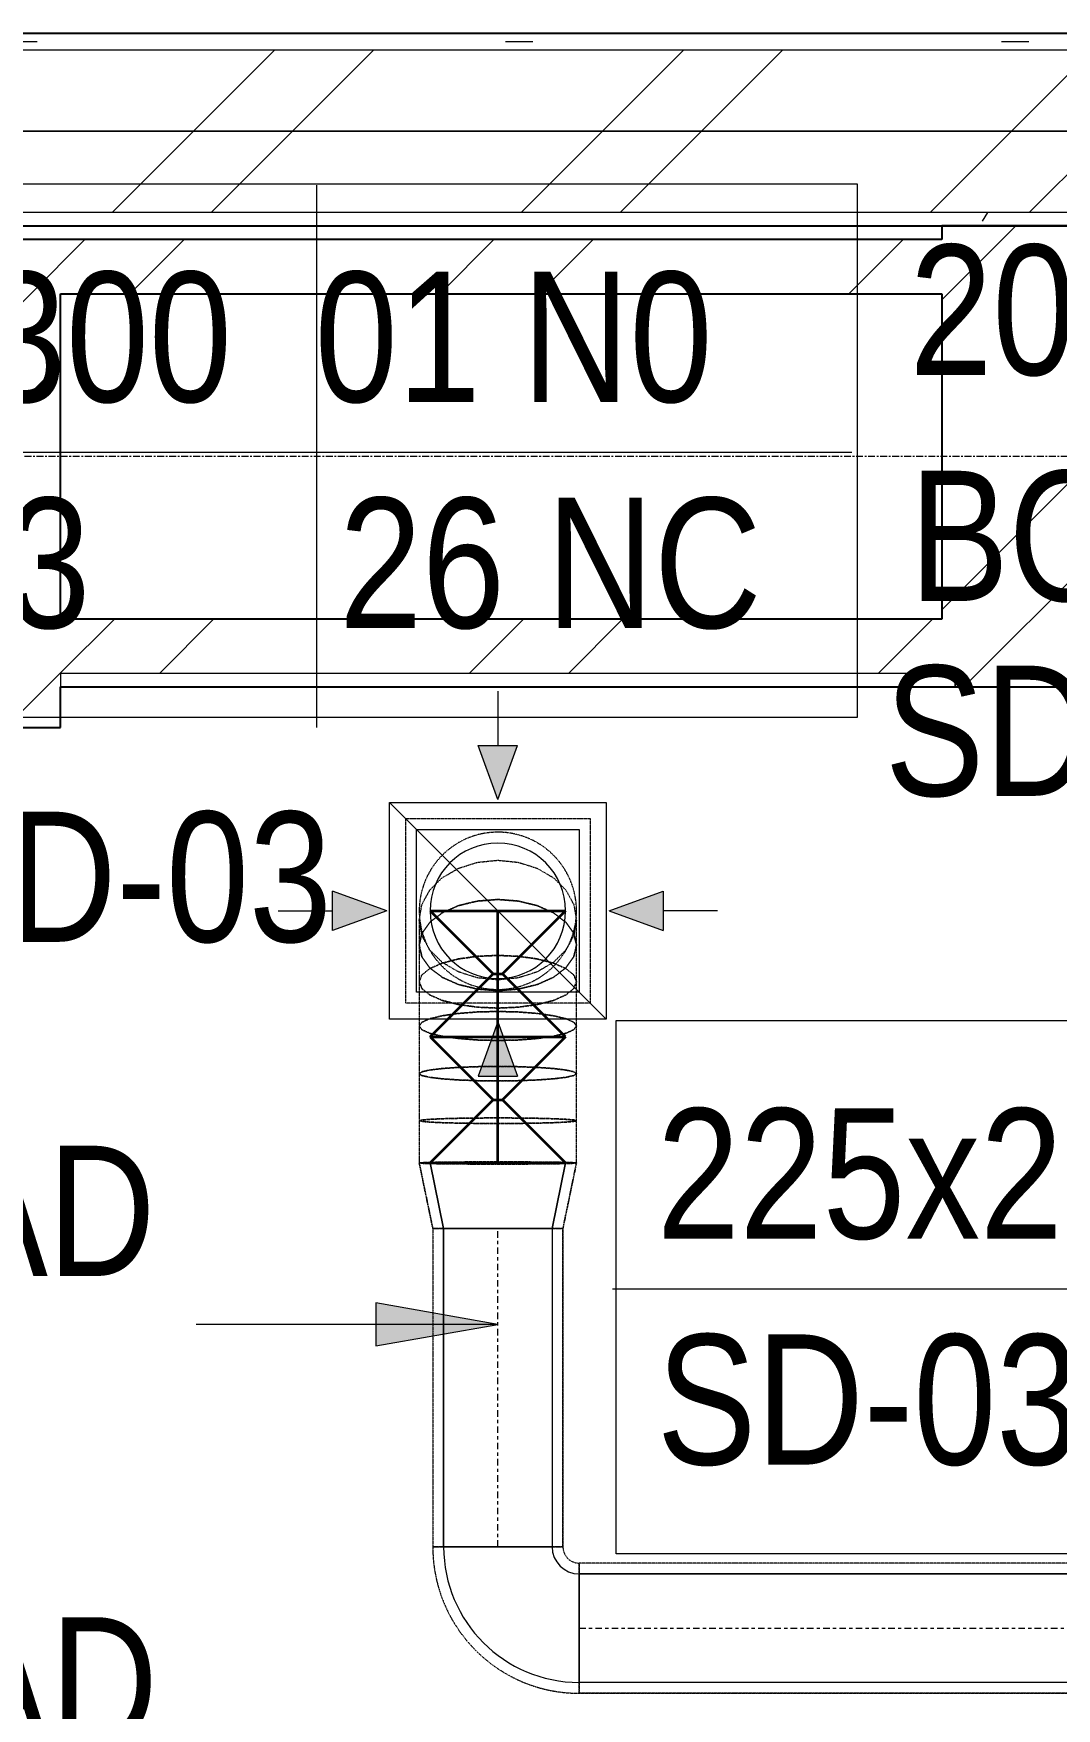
# Model space of a CAD drawing. Header units: inches. Extents: x -83664 to 20107, y -47222 to 19398.
# Drawn here: x -20072 to -18186, y -3073 to 15 of the extents above; entities that cross this region are included whole.
import ezdxf

# ---------------------------------------------------------------- set-up
doc = ezdxf.new("R2010")
doc.units = ezdxf.units.IN
doc.header["$MEASUREMENT"] = 0
for name, pattern in [('Center', [29.999999, 12, -6, 6, -6]), ('Grid Line', [22.225, 12.7, -3.175, 3.175, -3.175]), ('Hidden 0_50', [1.0584, 0.5292, -0.5292])]:
    doc.linetypes.add(name, pattern=pattern)
for name, color, linetype, lineweight, true_color in [('A-DETL', 7, 'Continuous', 18, 0x00a600), ('M-HVAC-DUCT', 7, 'Continuous', 9, 0xffe97f), ('M-HVAC-DUCT-PATT', 7, 'Continuous', 35, 0x007f00)]:
    doc.layers.add(name, color=color, linetype=linetype, lineweight=lineweight, true_color=true_color)
for name, color, linetype, lineweight in [('A-DETL-GENF', 7, 'Continuous', 9), ('A-WALL', 7, 'Continuous', 9), ('A-WALL-PATT', 7, 'Continuous', 25), ('G-ANNO-TEXT', 7, 'Continuous', 9), ('M-HVAC-CDFF', 7, 'Continuous', 9), ('M-HVAC-DUCT-CNTR', 7, 'Center', 9), ('M-HVAC-DUCT-IDEN', 7, 'Continuous', 18), ('S-GRID', 7, 'Continuous', 9)]:
    doc.layers.add(name, color=color, linetype=linetype, lineweight=lineweight)
doc.styles.add('Arial Narrow_21', font='ARIALN.TTF', dxfattribs={"height": 240})
pattern_1 = [(45, (0, 0), (-377.1708, 377.1708), []), (45, (0, 571.5), (-377.1708, 377.1708), [])]
pattern_2 = [(0, (0, 0), (1219.2, 304.8), [50.292, -864.108, 50.292, -864.108, -4876.8]), (0, (0, 0), (1219.2, 304.8), [-1828.8, 50.292, -1778.508, 50.292, -864.108, -2133.6]), (0, (0, 0), (1219.2, 304.8), [-4572, 50.292, -559.308, 50.292, -1473.708]), (120, (457.2, 152.4), (-873.56454, 903.4582), [50.292, -864.108, 50.292, -864.108, -4876.8]), (120, (457.2, 152.4), (-873.56454, 903.4582), [-1828.8, 50.292, -1778.508, 50.292, -864.108, -2133.6]), (120, (457.2, 152.4), (-873.56454, 903.4582), [-4572, 50.292, -559.308, 50.292, -1473.708]), (240, (609.6, 762), (-345.63546, -1208.2582), [50.292, -864.108, 50.292, -864.108, -4876.8]), (240, (609.6, 762), (-345.63546, -1208.2582), [-1828.8, 50.292, -1778.508, 50.292, -864.108, -2133.6]), (240, (609.6, 762), (-345.63546, -1208.2582), [-4572, 50.292, -559.308, 50.292, -1473.708])]

# ---------------------------------------------------------------- blocks, each defined once
blk = doc.blocks.new('M_Rectangular Elbow - Radius - 0_75 W-7332084-FIRST FLOOR AC CONDITIONING LAYOUT - PART A')
at = {"layer": 'M-HVAC-DUCT', "color": 6, "true_color": 0xff00ff}
for p, q in [((-100, 150), (100, 150)), ((100, 150), (-100, 150)), ((-150, 100), (-150, -100)), ((-150, -100), (-150, 100))]:
    blk.add_line(p, q, dxfattribs=at)
for radius in [50, 50, 250, 250]:
    blk.add_arc((-150, 150), radius, 270, 0, dxfattribs=at)
blk = doc.blocks.new('GCE-AT-Return Air Rectangular Diffuser - 300X300-7590694-FIRST FLOOR AC CONDITIONING LAYOUT - PART A')
at = {"layer": 'A-DETL-GENF', "true_color": 0xff00ff}
for points in [[(0, 205), (36.4, 305), (-36.4, 305)], [(-305, -36.4), (-205, 0), (-305, 36.4)], [(305, -36.4), (305, 36.4), (205, 0)], [(36.4, -305), (0, -205), (-36.4, -305)]]:
    blk.add_hatch(color=6, dxfattribs=at).paths.add_polyline_path(points)
at = {"layer": 'A-DETL-GENF', "color": 6, "true_color": 0xff00ff}
for p, q in [((0, 405), (0, 305)), ((0, 205), (-36.4, 305)), ((-36.4, 305), (36.4, 305)), ((0, 205), (36.4, 305)), ((-200, 200), (200, 200)), ((-200, -200), (-200, 200)), ((-200, 200), (200, -200)), ((200, 200), (200, -200)), ((-205, 0), (-305, 36.4)), ((-305, -36.4), (-305, 36.4)), ((205, 0), (305, 36.4)), ((305, 36.4), (305, -36.4)), ((405, 0), (305, 0)), ((-405, 0), (-305, 0)), ((-205, 0), (-305, -36.4)), ((205, 0), (305, -36.4)), ((200, -200), (-200, -200)), ((0, -205), (-36.4, -305)), ((0, -205), (36.4, -305)), ((-36.4, -305), (36.4, -305)), ((0, -405), (0, -305))]:
    blk.add_line(p, q, dxfattribs=at)
blk = doc.blocks.new('M_Rectangular to Round Transition - Angle - 45 Degree-7525647-FIRST FLOOR AC CONDITIONING LAYOUT - PART A')
at = {"layer": 'M-HVAC-DUCT', "color": 6, "true_color": 0xff00ff}
for p, q in [((0, 100), (120.7, 125)), ((120.7, 125), (0, 100)), ((120.7, 0), (120.7, 125)), ((120.7, 0), (120.7, 125)), ((0, 100), (0, -100)), ((0, -100), (0, 100)), ((120.7, -125), (120.7, 0)), ((120.7, -125), (120.7, 0)), ((0, -100), (120.7, -125)), ((120.7, -125), (0, -100))]:
    blk.add_line(p, q, dxfattribs=at)
blk = doc.blocks.new('M_Rectangular to Round Transition - Angle - 45 Degree-V18-FIRST FLOOR AC CONDITIONING LAYOUT - PART A')
at = {"layer": 'M-HVAC-DUCT', "color": 6, "true_color": 0xff00ff}
for p, q in [((132090.8, 96619.9), (132090.8, 96919.9)), ((132090.8, 96919.9), (132390.8, 96919.9)), ((132390.8, 96919.9), (132390.8, 96619.9)), ((132390.8, 96619.9), (132090.8, 96619.9))]:
    blk.add_line(p, q, dxfattribs=at)
for start, end in [(90, 180), (0, 90), (180, 270), (270, 0)]:
    blk.add_arc((132240.8, 96769.9), 125, start, end, dxfattribs=at)
blk = doc.blocks.new('TEMW-SMBZ-HO-BM-HVAC-00002_rvt-1-FIRST FLOOR AC CONDITIONING LAYOUT - PART A')
at = {"layer": 'M-HVAC-DUCT', "color": 6, "linetype": 'Hidden 0_50', "true_color": 0xff00ff}
for p, q in [((132070.8, 96939.9), (132410.8, 96939.9)), ((132070.8, 96599.9), (132070.8, 96939.9)), ((132410.8, 96939.9), (132410.8, 96599.9)), ((132095.8, 96752.8), (132095.8, 96706.7)), ((132095.8, 96752.8), (132095.8, 96706.7)), ((132385.8, 96706.7), (132385.8, 96752.8)), ((132385.8, 96706.7), (132385.8, 96752.8)), ((132095.8, 96706.7), (132095.8, 96639.1)), ((132095.8, 96706.7), (132095.8, 96639.1)), ((132385.8, 96639.1), (132385.8, 96706.7)), ((132385.8, 96639.1), (132385.8, 96706.7)), ((132095.8, 96639.1), (132095.8, 96557.5)), ((132095.8, 96639.1), (132095.8, 96557.5)), ((132385.8, 96557.5), (132385.8, 96639.1)), ((132385.8, 96557.5), (132385.8, 96639.1)), ((132410.8, 96599.9), (132070.8, 96599.9)), ((132095.8, 96557.5), (132095.8, 96469.6)), ((132095.8, 96557.5), (132095.8, 96469.6)), ((132385.8, 96469.6), (132385.8, 96557.5)), ((132385.8, 96469.6), (132385.8, 96557.5)), ((132095.8, 96469.6), (132095.8, 96382.9)), ((132095.8, 96469.6), (132095.8, 96382.9)), ((132385.8, 96382.9), (132385.8, 96469.6)), ((132385.8, 96382.9), (132385.8, 96469.6)), ((132095.8, 96382.9), (132095.8, 96304.9)), ((132095.8, 96382.9), (132095.8, 96304.9)), ((132385.8, 96304.9), (132385.8, 96382.9)), ((132385.8, 96304.9), (132385.8, 96382.9)), ((132120.8, 96184.2), (132095.8, 96304.9)), ((132095.8, 96304.9), (132120.8, 96184.2)), ((132240.8, 96304.9), (132095.8, 96304.9)), ((132240.8, 96304.9), (132095.8, 96304.9)), ((132385.8, 96304.9), (132240.8, 96304.9)), ((132385.8, 96304.9), (132240.8, 96304.9)), ((132360.8, 96184.2), (132385.8, 96304.9)), ((132385.8, 96304.9), (132360.8, 96184.2)), ((132360.8, 96184.2), (132120.8, 96184.2)), ((132120.8, 96184.2), (132360.8, 96184.2)), ((132120.8, 96184.2), (132120.8, 95597.1)), ((132120.8, 96184.2), (132120.8, 95597.1)), ((132360.8, 96184.2), (132120.8, 96184.2)), ((132120.8, 96184.2), (132360.8, 96184.2)), ((132360.8, 95597.1), (132360.8, 96184.2)), ((132360.8, 96184.2), (132360.8, 95597.1)), ((132360.8, 95597.1), (132120.8, 95597.1)), ((132120.8, 95597.1), (132360.8, 95597.1)), ((132360.8, 95597.1), (132120.8, 95597.1)), ((132120.8, 95597.1), (132360.8, 95597.1)), ((132390.8, 95327.1), (132390.8, 95567.1)), ((132390.8, 95567.1), (132390.8, 95327.1)), ((134883.6, 95567.1), (132390.8, 95567.1)), ((134883.6, 95567.1), (132390.8, 95567.1)), ((132390.8, 95327.1), (132390.8, 95567.1)), ((132390.8, 95567.1), (132390.8, 95327.1)), ((132390.8, 95327.1), (134883.6, 95327.1)), ((134883.6, 95327.1), (132390.8, 95327.1))]:
    blk.add_line(p, q, dxfattribs=at)
at = {"layer": 'M-HVAC-DUCT', "color": 6, "true_color": 0xff00ff}
for p, q in [((132140.8, 96184.2), (132340.8, 96184.2)), ((132340.8, 96184.2), (132140.8, 96184.2)), ((132140.8, 95597.1), (132140.8, 96184.2)), ((132140.8, 96184.2), (132140.8, 95597.1)), ((132340.8, 96184.2), (132340.8, 95597.1)), ((132340.8, 96184.2), (132340.8, 95597.1)), ((132140.8, 95597.1), (132340.8, 95597.1)), ((132340.8, 95597.1), (132140.8, 95597.1)), ((132390.8, 95547.1), (132390.8, 95347.1)), ((132390.8, 95347.1), (132390.8, 95547.1)), ((132390.8, 95547.1), (134883.6, 95547.1)), ((134883.6, 95547.1), (132390.8, 95547.1)), ((134883.6, 95347.1), (132390.8, 95347.1)), ((134883.6, 95347.1), (132390.8, 95347.1))]:
    blk.add_line(p, q, dxfattribs=at)
at = {"layer": 'M-HVAC-DUCT', "color": 6, "linetype": 'Hidden 0_50', "true_color": 0xff00ff, "flags": 128}
for points in [[(132095.8, 96752.8), (132100.7, 96781.4), (132115.2, 96808), (132138.2, 96830.9), (132168.3, 96848.4), (132203.2, 96859.4), (132240.8, 96863.2), (132278.3, 96859.4), (132313.3, 96848.4), (132343.3, 96830.9), (132366.3, 96808), (132380.8, 96781.4), (132385.8, 96752.8)], [(132095.8, 96706.7), (132100.7, 96728.5), (132115.2, 96748.7), (132138.2, 96766.2), (132168.3, 96779.5), (132203.2, 96787.9), (132240.8, 96790.8), (132278.3, 96787.9), (132313.3, 96779.5), (132343.3, 96766.2), (132366.3, 96748.7), (132380.8, 96728.5), (132385.8, 96706.7)], [(132385.8, 96706.7), (132380.8, 96728.5), (132366.3, 96748.7), (132343.3, 96766.2), (132313.3, 96779.5), (132278.3, 96787.9), (132240.8, 96790.8), (132203.2, 96787.9), (132168.3, 96779.5), (132138.2, 96766.2), (132115.2, 96748.7), (132100.7, 96728.5), (132095.8, 96706.7)], [(132385.8, 96752.8), (132380.8, 96724.3), (132366.3, 96697.6), (132343.3, 96674.8), (132313.3, 96657.2), (132278.3, 96646.2), (132240.8, 96642.5), (132203.2, 96646.2), (132168.3, 96657.2), (132138.2, 96674.8), (132115.2, 96697.6), (132100.7, 96724.3), (132095.8, 96752.8)], [(132385.8, 96706.7), (132380.8, 96685), (132366.3, 96664.7), (132343.3, 96647.3), (132313.3, 96633.9), (132278.3, 96625.5), (132240.8, 96622.6), (132203.2, 96625.5), (132168.3, 96633.9), (132138.2, 96647.3), (132115.2, 96664.7), (132100.7, 96685), (132095.8, 96706.7)], [(132095.8, 96706.7), (132100.7, 96685), (132115.2, 96664.7), (132138.2, 96647.3), (132168.3, 96633.9), (132203.2, 96625.5), (132240.8, 96622.6), (132278.3, 96625.5), (132313.3, 96633.9), (132343.3, 96647.3), (132366.3, 96664.7), (132380.8, 96685), (132385.8, 96706.7)], [(132095.8, 96639.1), (132100.7, 96651.7), (132115.2, 96663.4), (132138.2, 96673.4), (132168.3, 96681.2), (132203.2, 96686), (132240.8, 96687.7), (132278.3, 96686), (132313.3, 96681.2), (132343.3, 96673.4), (132366.3, 96663.4), (132380.8, 96651.7), (132385.8, 96639.1)], [(132385.8, 96639.1), (132380.8, 96651.7), (132366.3, 96663.4), (132343.3, 96673.4), (132313.3, 96681.2), (132278.3, 96686), (132240.8, 96687.7), (132203.2, 96686), (132168.3, 96681.2), (132138.2, 96673.4), (132115.2, 96663.4), (132100.7, 96651.7), (132095.8, 96639.1)], [(132385.8, 96639.1), (132380.8, 96626.5), (132366.3, 96614.8), (132343.3, 96604.7), (132313.3, 96597), (132278.3, 96592.2), (132240.8, 96590.5), (132203.2, 96592.2), (132168.3, 96597), (132138.2, 96604.7), (132115.2, 96614.8), (132100.7, 96626.5), (132095.8, 96639.1)], [(132095.8, 96639.1), (132100.7, 96626.5), (132115.2, 96614.8), (132138.2, 96604.7), (132168.3, 96597), (132203.2, 96592.2), (132240.8, 96590.5), (132278.3, 96592.2), (132313.3, 96597), (132343.3, 96604.7), (132366.3, 96614.8), (132380.8, 96626.5), (132385.8, 96639.1)], [(132095.8, 96557.5), (132100.7, 96564.4), (132115.2, 96570.9), (132138.2, 96576.4), (132168.3, 96580.7), (132203.2, 96583.4), (132240.8, 96584.3), (132278.3, 96583.4), (132313.3, 96580.7), (132343.3, 96576.4), (132366.3, 96570.9), (132380.8, 96564.4), (132385.8, 96557.5)], [(132385.8, 96557.5), (132380.8, 96564.4), (132366.3, 96570.9), (132343.3, 96576.4), (132313.3, 96580.7), (132278.3, 96583.4), (132240.8, 96584.3), (132203.2, 96583.4), (132168.3, 96580.7), (132138.2, 96576.4), (132115.2, 96570.9), (132100.7, 96564.4), (132095.8, 96557.5)], [(132385.8, 96557.5), (132380.8, 96550.6), (132366.3, 96544.1), (132343.3, 96538.6), (132313.3, 96534.4), (132278.3, 96531.7), (132240.8, 96530.8), (132203.2, 96531.7), (132168.3, 96534.4), (132138.2, 96538.6), (132115.2, 96544.1), (132100.7, 96550.6), (132095.8, 96557.5)], [(132095.8, 96557.5), (132100.7, 96550.6), (132115.2, 96544.1), (132138.2, 96538.6), (132168.3, 96534.4), (132203.2, 96531.7), (132240.8, 96530.8), (132278.3, 96531.7), (132313.3, 96534.4), (132343.3, 96538.6), (132366.3, 96544.1), (132380.8, 96550.6), (132385.8, 96557.5)], [(132095.8, 96469.6), (132100.7, 96473.1), (132115.2, 96476.3), (132138.2, 96479.1), (132168.3, 96481.2), (132203.2, 96482.5), (132240.8, 96483), (132278.3, 96482.5), (132313.3, 96481.2), (132343.3, 96479.1), (132366.3, 96476.3), (132380.8, 96473.1), (132385.8, 96469.6)], [(132385.8, 96469.6), (132380.8, 96473.1), (132366.3, 96476.3), (132343.3, 96479.1), (132313.3, 96481.2), (132278.3, 96482.5), (132240.8, 96483), (132203.2, 96482.5), (132168.3, 96481.2), (132138.2, 96479.1), (132115.2, 96476.3), (132100.7, 96473.1), (132095.8, 96469.6)], [(132385.8, 96469.6), (132380.8, 96466.1), (132366.3, 96462.9), (132343.3, 96460.1), (132313.3, 96458), (132278.3, 96456.7), (132240.8, 96456.2), (132203.2, 96456.7), (132168.3, 96458), (132138.2, 96460.1), (132115.2, 96462.9), (132100.7, 96466.1), (132095.8, 96469.6)], [(132095.8, 96469.6), (132100.7, 96466.1), (132115.2, 96462.9), (132138.2, 96460.1), (132168.3, 96458), (132203.2, 96456.7), (132240.8, 96456.2), (132278.3, 96456.7), (132313.3, 96458), (132343.3, 96460.1), (132366.3, 96462.9), (132380.8, 96466.1), (132385.8, 96469.6)], [(132095.8, 96382.9), (132100.7, 96384.2), (132115.2, 96385.4), (132138.2, 96386.5), (132168.3, 96387.3), (132203.2, 96387.8), (132240.8, 96388), (132278.3, 96387.8), (132313.3, 96387.3), (132343.3, 96386.5), (132366.3, 96385.4), (132380.8, 96384.2), (132385.8, 96382.9)], [(132385.8, 96382.9), (132380.8, 96384.2), (132366.3, 96385.4), (132343.3, 96386.5), (132313.3, 96387.3), (132278.3, 96387.8), (132240.8, 96388), (132203.2, 96387.8), (132168.3, 96387.3), (132138.2, 96386.5), (132115.2, 96385.4), (132100.7, 96384.2), (132095.8, 96382.9)], [(132385.8, 96382.9), (132380.8, 96381.5), (132366.3, 96380.3), (132343.3, 96379.2), (132313.3, 96378.4), (132278.3, 96377.9), (132240.8, 96377.7), (132203.2, 96377.9), (132168.3, 96378.4), (132138.2, 96379.2), (132115.2, 96380.3), (132100.7, 96381.5), (132095.8, 96382.9)], [(132095.8, 96382.9), (132100.7, 96381.5), (132115.2, 96380.3), (132138.2, 96379.2), (132168.3, 96378.4), (132203.2, 96377.9), (132240.8, 96377.7), (132278.3, 96377.9), (132313.3, 96378.4), (132343.3, 96379.2), (132366.3, 96380.3), (132380.8, 96381.5), (132385.8, 96382.9)]]:
    blk.add_lwpolyline(points, dxfattribs=at)
at = {"layer": 'M-HVAC-DUCT', "color": 6, "linetype": 'Hidden 0_50', "true_color": 0xff00ff}
for centre, radius, start, end in [((132240.8, 96769.9), 145, 90, 180), ((132240.8, 96769.9), 145, 0, 90), ((132240.8, 96769.9), 145, 180, 270), ((132240.8, 96769.9), 145, 270, 0), ((132390.8, 95597.1), 270, 180, 270), ((132390.8, 95597.1), 270, 180, 270), ((132390.8, 95597.1), 30, 180, 270), ((132390.8, 95597.1), 30, 180, 270)]:
    blk.add_arc(centre, radius, start, end, dxfattribs=at)
for start_param, end_param in [(0, 3.141593), (3.141593, 6.283185)]:
    blk.add_ellipse((132240.8, 96304.9), major_axis=(145, 0), ratio=0.013902, start_param=start_param, end_param=end_param, dxfattribs=at)
at = {"layer": 'M-HVAC-DUCT-CNTR', "color": 6, "true_color": 0xff00ff}
for p, q in [((132240.8, 95597.1), (132240.8, 96184.2)), ((132390.8, 95447.1), (134883.6, 95447.1))]:
    blk.add_line(p, q, dxfattribs=at)
at = {"layer": 'M-HVAC-DUCT-CNTR', "color": 6, "linetype": 'Continuous', "lineweight": 35, "true_color": 0xff00ff}
blk.add_open_spline([(132240.8, 96304.9), (132240.8, 96470.7), (132240.8, 96769.9), (132240.8, 96769.9)], degree=3, dxfattribs=at)
at = {"layer": 'M-HVAC-DUCT-PATT', "color": 6, "true_color": 0xff00ff}
for p, q in [((132115.8, 96769.9), (132365.8, 96769.9)), ((132115.8, 96769.9), (132232, 96653.6)), ((132365.8, 96769.9), (132249.5, 96653.6)), ((132115.8, 96537.4), (132232, 96653.6)), ((132232, 96653.6), (132249.5, 96653.6)), ((132365.8, 96537.4), (132249.5, 96653.6)), ((132115.8, 96537.4), (132365.8, 96537.4)), ((132115.8, 96537.4), (132365.8, 96537.4)), ((132115.8, 96537.4), (132232, 96421.1)), ((132365.8, 96537.4), (132249.5, 96421.1)), ((132115.8, 96304.9), (132232, 96421.1)), ((132232, 96421.1), (132249.5, 96421.1)), ((132365.8, 96304.9), (132249.5, 96421.1)), ((132115.8, 96304.9), (132365.8, 96304.9)), ((132115.8, 96304.9), (132365.8, 96304.9))]:
    blk.add_line(p, q, dxfattribs=at)
at = {"layer": 'M-HVAC-CDFF', "color": 6, "linetype": 'Hidden 0_50', "lineweight": 9, "true_color": 0xff00ff}
blk.add_blockref('GCE-AT-Return Air Rectangular Diffuser - 300X300-7590694-FIRST FLOOR AC CONDITIONING LAYOUT - PART A', (132240.8, 96769.9), dxfattribs=at)
at = {"layer": 'M-HVAC-DUCT', "color": 6, "linetype": 'Hidden 0_50', "lineweight": 9, "true_color": 0xff00ff}
blk.add_blockref('M_Rectangular to Round Transition - Angle - 45 Degree-V18-FIRST FLOOR AC CONDITIONING LAYOUT - PART A', (0, 0), dxfattribs=at)
for name, p, rotation in [('M_Rectangular to Round Transition - Angle - 45 Degree-7525647-FIRST FLOOR AC CONDITIONING LAYOUT - PART A', (132240.8, 96184.2), 90), ('M_Rectangular Elbow - Radius - 0_75 W-7332084-FIRST FLOOR AC CONDITIONING LAYOUT - PART A', (132240.8, 95447.1), 270)]:
    blk.add_blockref(name, p, dxfattribs=dict(at, rotation=rotation))
blk = doc.blocks.new('TEMW-SMBZ-HO-BM-HVAC-00002_rvt-2-FIRST FLOOR AC CONDITIONING LAYOUT - PART A')
at = {"layer": 'M-HVAC-DUCT', "color": 6, "linetype": 'Hidden 0_50', "true_color": 0xff00ff}
for p, q in [((132070.8, 96939.9), (132410.8, 96939.9)), ((132070.8, 96599.9), (132070.8, 96939.9)), ((132410.8, 96939.9), (132410.8, 96599.9)), ((132095.8, 96752.8), (132095.8, 96706.7)), ((132095.8, 96752.8), (132095.8, 96706.7)), ((132385.8, 96706.7), (132385.8, 96752.8)), ((132385.8, 96706.7), (132385.8, 96752.8)), ((132095.8, 96706.7), (132095.8, 96639.1)), ((132095.8, 96706.7), (132095.8, 96639.1)), ((132385.8, 96639.1), (132385.8, 96706.7)), ((132385.8, 96639.1), (132385.8, 96706.7)), ((132095.8, 96639.1), (132095.8, 96557.5)), ((132095.8, 96639.1), (132095.8, 96557.5)), ((132385.8, 96557.5), (132385.8, 96639.1)), ((132385.8, 96557.5), (132385.8, 96639.1)), ((132410.8, 96599.9), (132070.8, 96599.9)), ((132095.8, 96557.5), (132095.8, 96469.6)), ((132095.8, 96557.5), (132095.8, 96469.6)), ((132385.8, 96469.6), (132385.8, 96557.5)), ((132385.8, 96469.6), (132385.8, 96557.5)), ((132095.8, 96469.6), (132095.8, 96382.9)), ((132095.8, 96469.6), (132095.8, 96382.9)), ((132385.8, 96382.9), (132385.8, 96469.6)), ((132385.8, 96382.9), (132385.8, 96469.6)), ((132095.8, 96382.9), (132095.8, 96304.9)), ((132095.8, 96382.9), (132095.8, 96304.9)), ((132385.8, 96304.9), (132385.8, 96382.9)), ((132385.8, 96304.9), (132385.8, 96382.9)), ((132120.8, 96184.2), (132095.8, 96304.9)), ((132095.8, 96304.9), (132120.8, 96184.2)), ((132240.8, 96304.9), (132095.8, 96304.9)), ((132240.8, 96304.9), (132095.8, 96304.9)), ((132385.8, 96304.9), (132240.8, 96304.9)), ((132385.8, 96304.9), (132240.8, 96304.9)), ((132360.8, 96184.2), (132385.8, 96304.9)), ((132385.8, 96304.9), (132360.8, 96184.2)), ((132360.8, 96184.2), (132120.8, 96184.2)), ((132120.8, 96184.2), (132360.8, 96184.2)), ((132120.8, 96184.2), (132120.8, 95597.1)), ((132120.8, 96184.2), (132120.8, 95597.1)), ((132360.8, 96184.2), (132120.8, 96184.2)), ((132120.8, 96184.2), (132360.8, 96184.2)), ((132360.8, 95597.1), (132360.8, 96184.2)), ((132360.8, 96184.2), (132360.8, 95597.1)), ((132360.8, 95597.1), (132120.8, 95597.1)), ((132120.8, 95597.1), (132360.8, 95597.1)), ((132360.8, 95597.1), (132120.8, 95597.1)), ((132120.8, 95597.1), (132360.8, 95597.1)), ((132390.8, 95327.1), (132390.8, 95567.1)), ((132390.8, 95567.1), (132390.8, 95327.1)), ((134883.6, 95567.1), (132390.8, 95567.1)), ((134883.6, 95567.1), (132390.8, 95567.1)), ((132390.8, 95327.1), (132390.8, 95567.1)), ((132390.8, 95567.1), (132390.8, 95327.1)), ((132390.8, 95327.1), (134883.6, 95327.1)), ((134883.6, 95327.1), (132390.8, 95327.1))]:
    blk.add_line(p, q, dxfattribs=at)
at = {"layer": 'M-HVAC-DUCT', "color": 6, "true_color": 0xff00ff}
for p, q in [((132140.8, 96184.2), (132340.8, 96184.2)), ((132340.8, 96184.2), (132140.8, 96184.2)), ((132140.8, 95597.1), (132140.8, 96184.2)), ((132140.8, 96184.2), (132140.8, 95597.1)), ((132340.8, 96184.2), (132340.8, 95597.1)), ((132340.8, 96184.2), (132340.8, 95597.1)), ((132140.8, 95597.1), (132340.8, 95597.1)), ((132340.8, 95597.1), (132140.8, 95597.1)), ((132390.8, 95547.1), (132390.8, 95347.1)), ((132390.8, 95347.1), (132390.8, 95547.1)), ((132390.8, 95547.1), (134883.6, 95547.1)), ((134883.6, 95547.1), (132390.8, 95547.1)), ((134883.6, 95347.1), (132390.8, 95347.1)), ((134883.6, 95347.1), (132390.8, 95347.1))]:
    blk.add_line(p, q, dxfattribs=at)
at = {"layer": 'M-HVAC-DUCT', "color": 6, "linetype": 'Hidden 0_50', "true_color": 0xff00ff, "flags": 128}
for points in [[(132095.8, 96752.8), (132100.7, 96781.4), (132115.2, 96808), (132138.2, 96830.9), (132168.3, 96848.4), (132203.2, 96859.4), (132240.8, 96863.2), (132278.3, 96859.4), (132313.3, 96848.4), (132343.3, 96830.9), (132366.3, 96808), (132380.8, 96781.4), (132385.8, 96752.8)], [(132095.8, 96706.7), (132100.7, 96728.5), (132115.2, 96748.7), (132138.2, 96766.2), (132168.3, 96779.5), (132203.2, 96787.9), (132240.8, 96790.8), (132278.3, 96787.9), (132313.3, 96779.5), (132343.3, 96766.2), (132366.3, 96748.7), (132380.8, 96728.5), (132385.8, 96706.7)], [(132385.8, 96706.7), (132380.8, 96728.5), (132366.3, 96748.7), (132343.3, 96766.2), (132313.3, 96779.5), (132278.3, 96787.9), (132240.8, 96790.8), (132203.2, 96787.9), (132168.3, 96779.5), (132138.2, 96766.2), (132115.2, 96748.7), (132100.7, 96728.5), (132095.8, 96706.7)], [(132385.8, 96752.8), (132380.8, 96724.3), (132366.3, 96697.6), (132343.3, 96674.8), (132313.3, 96657.2), (132278.3, 96646.2), (132240.8, 96642.5), (132203.2, 96646.2), (132168.3, 96657.2), (132138.2, 96674.8), (132115.2, 96697.6), (132100.7, 96724.3), (132095.8, 96752.8)], [(132385.8, 96706.7), (132380.8, 96685), (132366.3, 96664.7), (132343.3, 96647.3), (132313.3, 96633.9), (132278.3, 96625.5), (132240.8, 96622.6), (132203.2, 96625.5), (132168.3, 96633.9), (132138.2, 96647.3), (132115.2, 96664.7), (132100.7, 96685), (132095.8, 96706.7)], [(132095.8, 96706.7), (132100.7, 96685), (132115.2, 96664.7), (132138.2, 96647.3), (132168.3, 96633.9), (132203.2, 96625.5), (132240.8, 96622.6), (132278.3, 96625.5), (132313.3, 96633.9), (132343.3, 96647.3), (132366.3, 96664.7), (132380.8, 96685), (132385.8, 96706.7)], [(132095.8, 96639.1), (132100.7, 96651.7), (132115.2, 96663.4), (132138.2, 96673.4), (132168.3, 96681.2), (132203.2, 96686), (132240.8, 96687.7), (132278.3, 96686), (132313.3, 96681.2), (132343.3, 96673.4), (132366.3, 96663.4), (132380.8, 96651.7), (132385.8, 96639.1)], [(132385.8, 96639.1), (132380.8, 96651.7), (132366.3, 96663.4), (132343.3, 96673.4), (132313.3, 96681.2), (132278.3, 96686), (132240.8, 96687.7), (132203.2, 96686), (132168.3, 96681.2), (132138.2, 96673.4), (132115.2, 96663.4), (132100.7, 96651.7), (132095.8, 96639.1)], [(132385.8, 96639.1), (132380.8, 96626.5), (132366.3, 96614.8), (132343.3, 96604.7), (132313.3, 96597), (132278.3, 96592.2), (132240.8, 96590.5), (132203.2, 96592.2), (132168.3, 96597), (132138.2, 96604.7), (132115.2, 96614.8), (132100.7, 96626.5), (132095.8, 96639.1)], [(132095.8, 96639.1), (132100.7, 96626.5), (132115.2, 96614.8), (132138.2, 96604.7), (132168.3, 96597), (132203.2, 96592.2), (132240.8, 96590.5), (132278.3, 96592.2), (132313.3, 96597), (132343.3, 96604.7), (132366.3, 96614.8), (132380.8, 96626.5), (132385.8, 96639.1)], [(132095.8, 96557.5), (132100.7, 96564.4), (132115.2, 96570.9), (132138.2, 96576.4), (132168.3, 96580.7), (132203.2, 96583.4), (132240.8, 96584.3), (132278.3, 96583.4), (132313.3, 96580.7), (132343.3, 96576.4), (132366.3, 96570.9), (132380.8, 96564.4), (132385.8, 96557.5)], [(132385.8, 96557.5), (132380.8, 96564.4), (132366.3, 96570.9), (132343.3, 96576.4), (132313.3, 96580.7), (132278.3, 96583.4), (132240.8, 96584.3), (132203.2, 96583.4), (132168.3, 96580.7), (132138.2, 96576.4), (132115.2, 96570.9), (132100.7, 96564.4), (132095.8, 96557.5)], [(132385.8, 96557.5), (132380.8, 96550.6), (132366.3, 96544.1), (132343.3, 96538.6), (132313.3, 96534.4), (132278.3, 96531.7), (132240.8, 96530.8), (132203.2, 96531.7), (132168.3, 96534.4), (132138.2, 96538.6), (132115.2, 96544.1), (132100.7, 96550.6), (132095.8, 96557.5)], [(132095.8, 96557.5), (132100.7, 96550.6), (132115.2, 96544.1), (132138.2, 96538.6), (132168.3, 96534.4), (132203.2, 96531.7), (132240.8, 96530.8), (132278.3, 96531.7), (132313.3, 96534.4), (132343.3, 96538.6), (132366.3, 96544.1), (132380.8, 96550.6), (132385.8, 96557.5)], [(132095.8, 96469.6), (132100.7, 96473.1), (132115.2, 96476.3), (132138.2, 96479.1), (132168.3, 96481.2), (132203.2, 96482.5), (132240.8, 96483), (132278.3, 96482.5), (132313.3, 96481.2), (132343.3, 96479.1), (132366.3, 96476.3), (132380.8, 96473.1), (132385.8, 96469.6)], [(132385.8, 96469.6), (132380.8, 96473.1), (132366.3, 96476.3), (132343.3, 96479.1), (132313.3, 96481.2), (132278.3, 96482.5), (132240.8, 96483), (132203.2, 96482.5), (132168.3, 96481.2), (132138.2, 96479.1), (132115.2, 96476.3), (132100.7, 96473.1), (132095.8, 96469.6)], [(132385.8, 96469.6), (132380.8, 96466.1), (132366.3, 96462.9), (132343.3, 96460.1), (132313.3, 96458), (132278.3, 96456.7), (132240.8, 96456.2), (132203.2, 96456.7), (132168.3, 96458), (132138.2, 96460.1), (132115.2, 96462.9), (132100.7, 96466.1), (132095.8, 96469.6)], [(132095.8, 96469.6), (132100.7, 96466.1), (132115.2, 96462.9), (132138.2, 96460.1), (132168.3, 96458), (132203.2, 96456.7), (132240.8, 96456.2), (132278.3, 96456.7), (132313.3, 96458), (132343.3, 96460.1), (132366.3, 96462.9), (132380.8, 96466.1), (132385.8, 96469.6)], [(132095.8, 96382.9), (132100.7, 96384.2), (132115.2, 96385.4), (132138.2, 96386.5), (132168.3, 96387.3), (132203.2, 96387.8), (132240.8, 96388), (132278.3, 96387.8), (132313.3, 96387.3), (132343.3, 96386.5), (132366.3, 96385.4), (132380.8, 96384.2), (132385.8, 96382.9)], [(132385.8, 96382.9), (132380.8, 96384.2), (132366.3, 96385.4), (132343.3, 96386.5), (132313.3, 96387.3), (132278.3, 96387.8), (132240.8, 96388), (132203.2, 96387.8), (132168.3, 96387.3), (132138.2, 96386.5), (132115.2, 96385.4), (132100.7, 96384.2), (132095.8, 96382.9)], [(132385.8, 96382.9), (132380.8, 96381.5), (132366.3, 96380.3), (132343.3, 96379.2), (132313.3, 96378.4), (132278.3, 96377.9), (132240.8, 96377.7), (132203.2, 96377.9), (132168.3, 96378.4), (132138.2, 96379.2), (132115.2, 96380.3), (132100.7, 96381.5), (132095.8, 96382.9)], [(132095.8, 96382.9), (132100.7, 96381.5), (132115.2, 96380.3), (132138.2, 96379.2), (132168.3, 96378.4), (132203.2, 96377.9), (132240.8, 96377.7), (132278.3, 96377.9), (132313.3, 96378.4), (132343.3, 96379.2), (132366.3, 96380.3), (132380.8, 96381.5), (132385.8, 96382.9)]]:
    blk.add_lwpolyline(points, dxfattribs=at)
at = {"layer": 'M-HVAC-DUCT', "color": 6, "linetype": 'Hidden 0_50', "true_color": 0xff00ff}
for centre, radius, start, end in [((132240.8, 96769.9), 145, 90, 180), ((132240.8, 96769.9), 145, 0, 90), ((132240.8, 96769.9), 145, 180, 270), ((132240.8, 96769.9), 145, 270, 0), ((132390.8, 95597.1), 270, 180, 270), ((132390.8, 95597.1), 270, 180, 270), ((132390.8, 95597.1), 30, 180, 270), ((132390.8, 95597.1), 30, 180, 270)]:
    blk.add_arc(centre, radius, start, end, dxfattribs=at)
for start_param, end_param in [(0, 3.141593), (3.141593, 6.283185)]:
    blk.add_ellipse((132240.8, 96304.9), major_axis=(145, 0), ratio=0.013902, start_param=start_param, end_param=end_param, dxfattribs=at)
at = {"layer": 'M-HVAC-DUCT-CNTR', "color": 6, "true_color": 0xff00ff}
for p, q in [((132240.8, 95597.1), (132240.8, 96184.2)), ((132390.8, 95447.1), (134883.6, 95447.1))]:
    blk.add_line(p, q, dxfattribs=at)
at = {"layer": 'M-HVAC-DUCT-CNTR', "color": 6, "linetype": 'Continuous', "lineweight": 35, "true_color": 0xff00ff}
blk.add_open_spline([(132240.8, 96304.9), (132240.8, 96470.7), (132240.8, 96769.9), (132240.8, 96769.9)], degree=3, dxfattribs=at)
at = {"layer": 'M-HVAC-DUCT-PATT', "color": 6, "true_color": 0xff00ff}
for p, q in [((132115.8, 96769.9), (132365.8, 96769.9)), ((132115.8, 96769.9), (132232, 96653.6)), ((132365.8, 96769.9), (132249.5, 96653.6)), ((132115.8, 96537.4), (132232, 96653.6)), ((132232, 96653.6), (132249.5, 96653.6)), ((132365.8, 96537.4), (132249.5, 96653.6)), ((132115.8, 96537.4), (132365.8, 96537.4)), ((132115.8, 96537.4), (132365.8, 96537.4)), ((132115.8, 96537.4), (132232, 96421.1)), ((132365.8, 96537.4), (132249.5, 96421.1)), ((132115.8, 96304.9), (132232, 96421.1)), ((132232, 96421.1), (132249.5, 96421.1)), ((132365.8, 96304.9), (132249.5, 96421.1)), ((132115.8, 96304.9), (132365.8, 96304.9)), ((132115.8, 96304.9), (132365.8, 96304.9))]:
    blk.add_line(p, q, dxfattribs=at)
at = {"layer": 'M-HVAC-CDFF', "color": 6, "linetype": 'Hidden 0_50', "lineweight": 9, "true_color": 0xff00ff}
blk.add_blockref('GCE-AT-Return Air Rectangular Diffuser - 300X300-7590694-FIRST FLOOR AC CONDITIONING LAYOUT - PART A', (132240.8, 96769.9), dxfattribs=at)
at = {"layer": 'M-HVAC-DUCT', "color": 6, "linetype": 'Hidden 0_50', "lineweight": 9, "true_color": 0xff00ff}
blk.add_blockref('M_Rectangular to Round Transition - Angle - 45 Degree-V18-FIRST FLOOR AC CONDITIONING LAYOUT - PART A', (0, 0), dxfattribs=at)
for name, p, rotation in [('M_Rectangular to Round Transition - Angle - 45 Degree-7525647-FIRST FLOOR AC CONDITIONING LAYOUT - PART A', (132240.8, 96184.2), 90), ('M_Rectangular Elbow - Radius - 0_75 W-7332084-FIRST FLOOR AC CONDITIONING LAYOUT - PART A', (132240.8, 95447.1), 270)]:
    blk.add_blockref(name, p, dxfattribs=dict(at, rotation=rotation))
blk = doc.blocks.new('SMBZ_Hospital Arch Model_2026_01_29_rvt-1-FIRST FLOOR AC CONDITIONING LAYOUT - PART A')
at = {"layer": 'A-WALL-PATT', "lineweight": 9, "true_color": 0xbbbbbb}
h = blk.add_hatch(dxfattribs=at)
h.set_pattern_fill('FP_13', color=9, style=0, pattern_type=2)
h.set_pattern_definition(pattern_2)
h.paths.add_polyline_path([(135609.4, 98357.7), (135609.4, 98387.7), (129934.4, 98387.7), (129934.4, 98357.7), (135459.4, 98357.7)])
h = blk.add_hatch(dxfattribs=at)
h.set_pattern_fill('FP_12', color=9, style=0, pattern_type=2)
h.set_pattern_definition(pattern_1)
h.paths.add_polyline_path([(135288.1, 98207.7), (135459.4, 98207.7), (135459.4, 98357.7), (130084.4, 98357.7), (130084.4, 98207.7), (134497, 98207.7)])
h = blk.add_hatch(dxfattribs=at)
h.set_pattern_fill('FP_12', color=9, style=0, pattern_type=2)
h.set_pattern_definition(pattern_1)
h.paths.add_polyline_path([(135288.1, 98057.7), (135459.4, 98057.7), (135459.4, 98207.7), (130084.4, 98207.7), (130084.4, 98057.7), (134497, 98057.7)])
h = blk.add_hatch(dxfattribs=at)
h.set_pattern_fill('FP_13', color=9, style=0, pattern_type=2)
h.set_pattern_definition(pattern_2)
h.paths.add_polyline_path([(132914.7, 98032.7), (135459.4, 98032.7), (135459.4, 98057.7), (130084.4, 98057.7), (130084.4, 98032.7), (131332.4, 98032.7)])
h = blk.add_hatch(dxfattribs=at)
h.set_pattern_fill('FP_12', color=9, style=0, pattern_type=2)
h.set_pattern_definition(pattern_1)
h.paths.add_polyline_path([(133059.4, 97907.7), (133059.4, 98007.7), (131234.4, 98007.7), (131234.4, 97907.7), (132914.7, 97907.7)])
h = blk.add_hatch(dxfattribs=at)
h.set_pattern_fill('FP_12', color=9, style=0, pattern_type=2)
h.set_pattern_definition(pattern_1)
h.paths.add_polyline_path([(133084.4, 97182.7), (133884.4, 97182.7), (133884.4, 97194.7), (133834.5, 97194.7), (133889.1, 97344.7), (133902.5, 97307.7), (133909.4, 97307.7), (133909.4, 98032.7), (133059.4, 98032.7), (133059.4, 97307.7), (133084.4, 97307.7), (133084.4, 97194.7)])
h = blk.add_hatch(dxfattribs=at)
h.set_pattern_fill('FP_12', color=9, style=0, pattern_type=2)
h.set_pattern_definition(pattern_1)
h.paths.add_polyline_path([(131434.4, 97107.7), (131434.4, 97907.7), (131234.4, 97907.7), (131234.4, 97107.7)])
h = blk.add_hatch(dxfattribs=at)
h.set_pattern_fill('FP_12', color=9, style=0, pattern_type=2)
h.set_pattern_definition(pattern_1)
h.paths.add_polyline_path([(131434.4, 97207.7), (133084.4, 97207.7), (133084.4, 97307.7), (131434.4, 97307.7)])
at = {"layer": 'A-WALL', "color": 9, "lineweight": 25, "true_color": 0xbbbbbb}
for p, q in [((135459.4, 98387.7), (130084.4, 98387.7)), ((130084.4, 98032.7), (135459.4, 98032.7)), ((133059.4, 98007.7), (131234.4, 98007.7)), ((133909.4, 98032.7), (133059.4, 98032.7)), ((133059.4, 98032.7), (133059.4, 98007.7)), ((131434.4, 97907.7), (133059.4, 97907.7)), ((131434.4, 97307.7), (131434.4, 97907.7)), ((133059.4, 97907.7), (133059.4, 97307.7)), ((133059.4, 97307.7), (131434.4, 97307.7)), ((131434.4, 97107.7), (131434.4, 97182.7)), ((131434.4, 97182.7), (133084.4, 97182.7)), ((133084.4, 97182.7), (133884.4, 97182.7)), ((131209.4, 97107.7), (131434.4, 97107.7))]:
    blk.add_line(p, q, dxfattribs=at)
at = {"layer": 'A-WALL', "color": 9, "true_color": 0xbbbbbb}
for p, q in [((135459.4, 98387.7), (130084.4, 98387.7)), ((130084.4, 98357.7), (135459.4, 98357.7)), ((130084.4, 98207.7), (135459.4, 98207.7)), ((135459.4, 98207.7), (130084.4, 98207.7)), ((135459.4, 98057.7), (130084.4, 98057.7)), ((130084.4, 98032.7), (135459.4, 98032.7)), ((133059.4, 98007.7), (131209.4, 98007.7)), ((133059.4, 98032.7), (133909.4, 98032.7)), ((133059.4, 98007.7), (133059.4, 98032.7)), ((131434.4, 97907.7), (133059.4, 97907.7)), ((131434.4, 97307.7), (131434.4, 97907.7)), ((133059.4, 97307.7), (133059.4, 97907.7)), ((133059.4, 97307.7), (131434.4, 97307.7)), ((133084.4, 97207.7), (131434.4, 97207.7)), ((131434.4, 97207.7), (131434.4, 97182.7)), ((133084.4, 97207.7), (133084.4, 97182.7)), ((133084.4, 97182.7), (133084.4, 97207.7)), ((131434.4, 97107.7), (131434.4, 97182.7)), ((131434.4, 97182.7), (133084.4, 97182.7)), ((133884.4, 97182.7), (133084.4, 97182.7)), ((131434.4, 97107.7), (131209.4, 97107.7))]:
    blk.add_line(p, q, dxfattribs=at)

msp = doc.modelspace()

# ---------------------------------------------------------------- hatches: boundary and pattern name
at = {"layer": 'M-HVAC-DUCT-IDEN', "lineweight": 9}
msp.add_hatch(color=256, dxfattribs=at).paths.add_polyline_path([(-19215.9, -2365.1), (-19440.9, -2325.4), (-19440.9, -2404.7)])

# ---------------------------------------------------------------- linework, layer by layer
at = {"layer": 'A-DETL', "color": 7, "lineweight": 9}
for p, q in [((-19550.2, -264.5), (-19550.2, -1264.5)), ((-20843.1, -756.6), (-18563.1, -756.6)), ((-19004.6, -2299.3), (-16724.6, -2299.3))]:
    msp.add_line(p, q, dxfattribs=at)
at = {"layer": 'G-ANNO-TEXT', "flags": 128}
for points in [[(-20836.3, -261.6), (-18553.3, -261.6), (-18553.3, -1245.6), (-20836.3, -1245.6)], [(-18997.8, -1804.3), (-16734.3, -1804.3), (-16734.3, -2788.3), (-18997.8, -2788.3)]]:
    msp.add_lwpolyline(points, close=True, dxfattribs=at)
at = {"layer": 'M-HVAC-DUCT-IDEN', "lineweight": 9}
for p, q in [((-19215.9, -2365.1), (-19440.9, -2325.4)), ((-19440.9, -2325.4), (-19440.9, -2404.7)), ((-19215.9, -2365.1), (-19772.4, -2365.1)), ((-19440.9, -2404.7), (-19215.9, -2365.1))]:
    msp.add_line(p, q, dxfattribs=at)
at = {"layer": 'S-GRID', "color": 254, "linetype": 'Grid Line', "true_color": 0xdcdcdc}
msp.add_line((20106.7, -764.5), (-81517, -764.5), dxfattribs=at)

# ---------------------------------------------------------------- block references
at = {"lineweight": 5}
for name in ['SMBZ_Hospital Arch Model_2026_01_29_rvt-1-FIRST FLOOR AC CONDITIONING LAYOUT - PART A', 'TEMW-SMBZ-HO-BM-HVAC-00002_rvt-1-FIRST FLOOR AC CONDITIONING LAYOUT - PART A', 'TEMW-SMBZ-HO-BM-HVAC-00002_rvt-2-FIRST FLOOR AC CONDITIONING LAYOUT - PART A']:
    msp.add_blockref(name, (-151456.7, -98372.2), dxfattribs=at)

# ---------------------------------------------------------------- texts
at = {"layer": 'G-ANNO-TEXT', "char_height": 240, "attachment_point": 1, "style": 'Arial Narrow_21'}
for s, insert, width in [('300x300  01 N0', (-20761.3, -424), 2441.138), ('RD-03      26 NC', (-20761.3, -840.7), 2573.417), ('SD-02', (-18502.1, -1150.3), 986.076), ('RD-03', (-20316.1, -1419.5), 1010.126), ('225x225  01 N0', (-18922.8, -1966.7), 2441.138), ('SD-03      20 NC', (-18922.8, -2383.4), 2549.366)]:
    msp.add_mtext(s, dxfattribs=dict(at, insert=insert, width=width))
at = {"layer": 'M-HVAC-DUCT-IDEN', "lineweight": 9, "char_height": 240, "attachment_point": 1, "style": 'Arial Narrow_21'}
for s, insert, width in [('200x150 SAD', (-18456.6, -374.1), 2128.48), ('BOD : 3825', (-18456.6, -790.9), 1803.797), ('200x150 RAD', (-21558.9, -2035.5), 2152.531), ('350x200 SAD', (-21539.4, -2904.8), 2128.48)]:
    msp.add_mtext(s, dxfattribs=dict(at, insert=insert, width=width))

doc.saveas('drawing.dxf')
